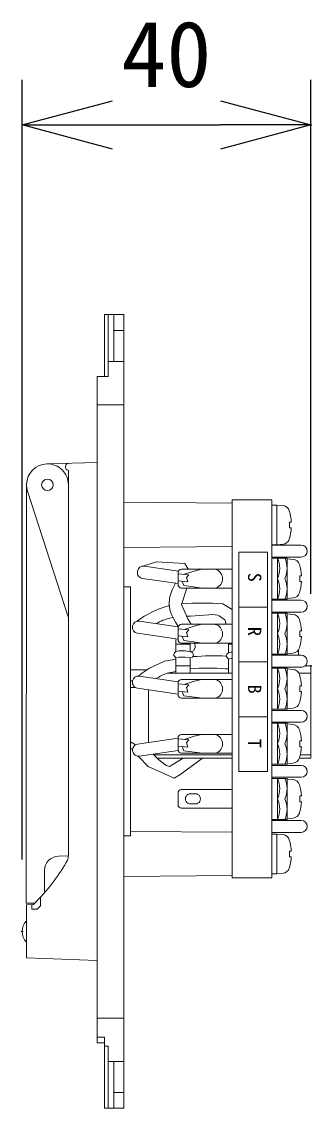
# Model space of a CAD drawing. Units: millimetres, scale not verified. Extents: x -63 to 62, y -56 to 57.
# Drawn here: x 11.43 to 19.45, y 3.54 to 33.66 of the extents above; entities that cross this region are included whole.
import ezdxf
from ezdxf.enums import TextEntityAlignment as Align

# ---------------------------------------------------------------- set-up
doc = ezdxf.new("R2010")
doc.units = ezdxf.units.MM
doc.header["$LTSCALE"] = 0.125
doc.header["$PDMODE"] = 32
doc.header["$PDSIZE"] = 0.025
for name, color, linetype in [('0-0_0', 7, 'Continuous'), ('0-1_Defpoints', 7, 'Continuous'), ('0-6_SUNPO', 7, 'Continuous')]:
    doc.layers.add(name, color=color, linetype=linetype)
doc.layers.add('0-2_GAIKEI', color=1, linetype='Continuous', lineweight=18)
doc.styles.add('ＭＳ ゴシック', font='')
doc.styles.get('ＭＳ ゴシック').set_extended_font_data('MS Gothic')

# ---------------------------------------------------------------- blocks, each defined once
blk = doc.blocks.new('_Open30')
at = {"layer": '0-0_0'}
blk.add_line((0, 0), (-1, 0), dxfattribs=at)
blk.add_lwpolyline([(-1, 0.26795), (0, 0), (-1, -0.26795)], dxfattribs=at)
blk = doc.blocks.new('D1')
at = {"layer": '0-1_Defpoints'}
for p in [(83.9409, 344.2918), (83.9409, 329.2952), (75.9409, 321.9352)]:
    blk.add_point(p, dxfattribs=at)
at = {"layer": '0-6_SUNPO'}
for p, q in [((75.9409, 323.9352), (75.9409, 345.5418)), ((83.9409, 331.2952), (83.9409, 345.5418)), ((78.4409, 344.2918), (81.4409, 344.2918))]:
    blk.add_line(p, q, dxfattribs=at)
at = {"layer": '0-6_SUNPO', "xscale": 2.5, "yscale": 2.5, "rotation": 180}
blk.add_blockref('_Open30', (75.9409, 344.2918), dxfattribs=at)
at = {"layer": '0-6_SUNPO', "xscale": 2.5, "yscale": 2.5}
blk.add_blockref('_Open30', (83.9409, 344.2918), dxfattribs=at)
at = {"layer": '0-6_SUNPO', "style": 'ＭＳ ゴシック'}
blk.add_text('40', height=1.833, dxfattribs=at).set_placement((78.6909, 344.7918), align=Align.BOTTOM_LEFT)

msp = doc.modelspace()

# ---------------------------------------------------------------- linework, layer by layer
at = {"layer": '0-2_GAIKEI', "color": 7}
for p, q in [((14.2604, 25.5414), (13.7204, 25.5414)), ((13.7204, 25.5414), (13.7204, 23.8214)), ((14.2604, 25.5414), (14.2604, 3.5414)), ((13.5204, 23.8214), (13.8204, 23.8214)), ((13.5204, 23.8214), (13.5204, 5.3514)), ((13.5204, 21.4414), (12.1272, 21.4012)), ((11.5604, 20.822), (11.549, 9.2233)), ((17.2604, 20.3114), (14.2604, 20.3376)), ((17.2604, 20.4094), (17.2604, 9.9294)), ((18.3604, 20.4094), (17.2604, 20.4094)), ((18.3604, 20.4094), (18.3604, 9.9294)), ((18.5004, 20.2614), (18.3604, 20.2614)), ((18.5004, 20.2614), (18.6699, 20.2466)), ((18.8981, 19.7914), (18.8533, 19.7914)), ((18.8533, 19.7914), (18.8533, 19.6314)), ((18.8981, 19.6314), (18.8533, 19.6314)), ((18.5004, 19.1614), (18.3604, 19.1614)), ((19.1754, 19.1494), (18.3604, 19.1494)), ((18.5004, 19.1614), (18.6699, 19.1762)), ((19.1754, 18.8194), (18.3604, 18.8194)), ((18.7804, 18.7894), (18.3604, 18.7894)), ((18.7804, 18.7714), (18.9499, 18.7566)), ((19.1333, 18.3014), (19.1333, 18.1414)), ((19.1781, 18.3014), (19.1333, 18.3014)), ((19.1781, 18.1414), (19.1333, 18.1414)), ((18.7804, 17.6534), (18.3604, 17.6534)), ((19.1754, 17.6234), (18.3604, 17.6234)), ((18.7804, 17.6714), (18.9499, 17.6862)), ((19.1754, 17.2934), (18.3604, 17.2934)), ((18.7804, 17.2634), (18.3604, 17.2634)), ((18.7804, 17.2634), (18.7804, 16.1274)), ((18.7804, 17.2454), (18.9499, 17.2306)), ((19.1781, 16.6154), (19.1333, 16.6154)), ((19.1754, 16.0974), (18.3604, 16.0974)), ((19.1004, 16.0974), (19.1004, 16.2509)), ((19.4404, 15.8014), (19.2757, 15.8014)), ((19.4404, 13.2414), (19.4404, 15.8014)), ((18.7804, 13.0754), (18.3604, 13.0754)), ((19.1754, 13.0454), (18.3604, 13.0454)), ((18.7804, 13.0934), (18.9499, 13.1082)), ((19.4404, 13.2414), (19.1212, 13.2414)), ((19.1754, 12.7154), (18.3604, 12.7154)), ((18.7804, 12.6854), (18.3604, 12.6854)), ((18.7804, 12.6854), (18.7804, 11.5494)), ((18.7804, 12.6674), (18.9499, 12.6526)), ((19.1781, 12.0374), (19.1333, 12.0374)), ((18.7804, 11.5494), (18.3604, 11.5494)), ((19.1754, 11.5194), (18.3604, 11.5194)), ((18.7804, 11.5674), (18.9499, 11.5822)), ((19.1754, 11.1894), (18.3604, 11.1894)), ((18.5004, 11.1414), (18.3604, 11.1414)), ((18.5004, 11.1414), (18.6699, 11.1266)), ((18.8981, 10.6714), (18.8533, 10.6714)), ((18.8533, 10.6714), (18.8533, 10.5114)), ((18.8981, 10.5114), (18.8533, 10.5114)), ((17.2604, 9.9914), (14.2604, 9.9652)), ((18.5004, 10.0414), (18.3604, 10.0414)), ((18.5004, 10.0414), (18.6699, 10.0562)), ((18.3604, 9.9294), (17.2604, 9.9294)), ((11.549, 9.2233), (11.7873, 9.2231)), ((11.5604, 9.1814), (11.7524, 9.1881)), ((11.5604, 9.1814), (11.5604, 8.7414)), ((11.5604, 8.1414), (11.5604, 7.7098)), ((13.5204, 7.6414), (11.5604, 7.7098)), ((13.7204, 3.5414), (13.7204, 5.5164)), ((13.5204, 5.3514), (13.7204, 5.3514)), ((14.2604, 3.5414), (13.7204, 3.5414))]:
    msp.add_line(p, q, dxfattribs=at)
at = {"layer": '0-2_GAIKEI'}
for p, q in [((13.8204, 25.5414), (13.8204, 23.8214)), ((13.9804, 24.2414), (13.9804, 25.5414)), ((13.9804, 25.1014), (14.2604, 25.1014)), ((14.2604, 24.2414), (13.8204, 24.2414)), ((14.2604, 23.0414), (13.5204, 23.0414)), ((12.7204, 21.2209), (12.7204, 10.5569)), ((11.5604, 20.3414), (11.5604, 20.7686)), ((11.5886, 20.6427), (12.7168, 17.1589)), ((18.5004, 20.2614), (18.5004, 19.1614)), ((17.2604, 19.1114), (14.2604, 19.0852)), ((15.1619, 18.6892), (14.7819, 18.5675)), ((15.9449, 18.6384), (15.1619, 18.6892)), ((18.2441, 18.9533), (17.4441, 18.9533)), ((17.4441, 18.9533), (17.4441, 12.8733)), ((18.2441, 18.9533), (18.2441, 12.8733)), ((18.5204, 17.6534), (18.5204, 18.7894)), ((18.7804, 18.7894), (18.7804, 17.6534)), ((14.6397, 18.4322), (14.6367, 18.4125)), ((15.7716, 18.4273), (14.8211, 18.5666)), ((15.7604, 18.0614), (15.7604, 18.3814)), ((17.2604, 18.4814), (15.8604, 18.4814)), ((16.2084, 18.4314), (15.9304, 18.3422)), ((16.0445, 18.4846), (15.9449, 18.6384)), ((16.423, 18.4814), (16.2084, 18.4314)), ((15.7604, 18.0853), (14.7717, 18.2302)), ((15.6924, 18.0953), (15.6076, 17.9296)), ((15.7604, 18.3594), (16.0548, 18.3296)), ((15.7604, 18.1584), (16.0347, 18.1306)), ((15.8771, 18.1471), (15.9246, 18.0286)), ((16.0548, 18.3296), (15.9991, 18.2535)), ((15.9991, 18.2535), (16.0347, 18.1306)), ((14.2604, 17.9914), (14.4404, 17.9914)), ((14.4404, 11.0914), (14.4404, 17.9914)), ((15.5601, 17.812), (15.5241, 17.6762)), ((15.6076, 17.9296), (15.5601, 17.812)), ((16.0068, 17.9614), (15.8529, 17.5095)), ((17.2604, 17.9614), (15.8604, 17.9614)), ((15.9246, 18.0286), (16.4398, 17.9608)), ((15.5241, 17.6762), (15.5119, 17.52)), ((15.5119, 17.52), (15.5192, 17.4371)), ((15.8529, 17.5095), (16.0324, 17.1123)), ((17.0015, 17.5205), (17.2604, 17.3642)), ((15.4983, 17.4654), (15.5156, 17.4654)), ((15.5192, 17.4371), (15.5349, 17.3599)), ((15.5349, 17.3599), (15.5814, 17.2256)), ((15.5814, 17.2256), (15.6365, 17.1136)), ((15.9896, 17.1829), (16.1041, 17.1861)), ((16.1041, 17.1861), (16.3665, 17.2015)), ((16.3665, 17.2015), (16.6092, 17.2231)), ((16.6092, 17.2231), (16.7093, 17.2265)), ((16.7093, 17.2265), (16.7909, 17.2219)), ((16.7909, 17.2219), (16.8523, 17.2098)), ((16.8523, 17.2098), (16.9005, 17.1902)), ((16.9005, 17.1902), (16.9685, 17.1485)), ((18.2441, 17.4333), (17.4441, 17.4333)), ((18.5204, 16.1274), (18.5204, 17.2634)), ((14.5021, 16.9096), (14.4991, 16.8899)), ((15.7651, 16.8855), (14.6835, 17.044)), ((15.5322, 17.1271), (15.6193, 17.1458)), ((15.6365, 17.1136), (15.6915, 17.0188)), ((15.6915, 17.0188), (15.7398, 16.9391)), ((15.7398, 16.9391), (15.7674, 16.8921)), ((17.2604, 16.9554), (15.8604, 16.9554)), ((16.2084, 16.9054), (15.9304, 16.8162)), ((16.0324, 17.1123), (16.1222, 16.9554)), ((16.423, 16.9554), (16.2084, 16.9054)), ((16.9685, 17.1485), (17.0581, 17.0839)), ((17.0581, 17.0839), (17.0964, 16.9554)), ((15.7604, 16.5426), (14.6341, 16.7076)), ((15.7604, 16.5354), (15.7604, 16.8554)), ((15.7604, 16.8334), (16.0548, 16.8036)), ((15.7604, 16.6324), (16.0347, 16.6046)), ((15.8771, 16.6211), (15.9246, 16.5026)), ((16.0548, 16.8036), (15.9991, 16.7275)), ((15.9991, 16.7275), (16.0347, 16.6046)), ((15.7004, 16.5014), (15.7004, 16.2002)), ((15.7004, 16.4014), (16.1004, 16.4014)), ((17.2604, 16.4354), (15.8604, 16.4354)), ((15.9246, 16.5026), (16.4398, 16.4348)), ((16.1004, 16.4354), (16.1004, 16.1971)), ((16.2351, 16.3024), (16.1859, 16.2225)), ((16.2289, 16.4315), (16.2351, 16.3024)), ((17.1604, 16.1655), (17.1604, 16.4354)), ((17.1604, 16.4014), (17.2604, 16.4014)), ((15.7004, 15.9902), (15.3872, 15.937)), ((15.6599, 16.1664), (15.6383, 16.1111)), ((15.6383, 16.1111), (15.7004, 16.0281)), ((15.7004, 16.2002), (15.6599, 16.1664)), ((15.7798, 16.2186), (15.7004, 16.2002)), ((15.7798, 16.045), (15.7004, 16.0266)), ((15.7004, 16.0281), (15.7004, 15.6014)), ((15.9582, 16.2217), (15.7798, 16.2186)), ((15.9582, 16.0481), (15.7798, 16.045)), ((16.1004, 16.1971), (15.9582, 16.2217)), ((16.1004, 16.0235), (15.9582, 16.0481)), ((16.1004, 16.1971), (16.1613, 16.1725)), ((16.1551, 16.0342), (16.1004, 16.025)), ((16.1004, 16.025), (16.1004, 15.6014)), ((16.1859, 16.2225), (16.1223, 16.1913)), ((16.192, 16.1049), (16.1551, 16.0342)), ((16.1613, 16.1725), (16.192, 16.1049)), ((17.115, 16.1304), (17.0935, 16.0751)), ((17.0935, 16.0751), (17.1555, 15.9921)), ((17.1555, 16.1642), (17.115, 16.1304)), ((17.235, 16.1826), (17.1555, 16.1642)), ((17.235, 16.0091), (17.1555, 15.9906)), ((17.1604, 15.6014), (17.1604, 15.9919)), ((17.2604, 16.1864), (17.235, 16.1826)), ((17.2604, 16.0128), (17.235, 16.0091)), ((18.7804, 16.1274), (18.3604, 16.1274)), ((18.7804, 16.1454), (18.9499, 16.1602)), ((14.4404, 15.6914), (14.8904, 15.6914)), ((14.972, 15.7445), (14.7461, 15.5918)), ((15.3872, 15.937), (14.972, 15.7445)), ((15.7004, 15.8014), (16.1004, 15.8014)), ((17.0802, 15.7262), (17.1604, 15.7221)), ((18.2441, 15.9133), (17.4441, 15.9133)), ((19.1754, 15.7674), (18.3604, 15.7674)), ((18.7804, 15.7374), (18.3604, 15.7374)), ((18.5204, 14.6014), (18.5204, 15.7374)), ((18.7804, 14.6014), (18.7804, 15.7374)), ((18.7804, 15.7194), (18.9499, 15.7046)), ((14.5029, 15.3914), (14.4404, 15.3914)), ((14.5021, 15.3867), (14.4991, 15.367)), ((14.7461, 15.5918), (14.6598, 15.5228)), ((15.7651, 15.3626), (14.6835, 15.5211)), ((15.4566, 15.5994), (15.7004, 15.6483)), ((15.4674, 15.6014), (17.2604, 15.6014)), ((17.2604, 15.4294), (15.8604, 15.4294)), ((16.2084, 15.3794), (15.9304, 15.2902)), ((16.423, 15.4294), (16.2084, 15.3794)), ((19.1121, 15.6014), (19.4404, 15.6014)), ((14.5829, 15.2014), (14.4404, 15.2014)), ((15.7604, 15.0197), (14.6341, 15.1847)), ((14.9404, 13.6777), (14.9404, 15.1398)), ((15.7604, 15.0094), (15.7604, 15.3294)), ((15.7604, 15.3074), (16.0548, 15.2776)), ((15.7604, 15.1064), (16.0347, 15.0786)), ((15.8771, 15.0951), (15.9246, 14.9766)), ((16.0548, 15.2776), (15.9991, 15.2015)), ((15.9991, 15.2015), (16.0347, 15.0786)), ((19.1781, 15.2494), (19.1333, 15.2494)), ((19.1333, 15.2494), (19.1333, 15.0894)), ((19.1781, 15.0894), (19.1333, 15.0894)), ((17.2604, 14.9094), (15.8604, 14.9094)), ((15.9246, 14.9766), (16.4398, 14.9088)), ((18.7804, 14.6014), (18.3604, 14.6014)), ((19.1754, 14.5714), (18.3604, 14.5714)), ((18.7804, 14.6194), (18.9499, 14.6342)), ((18.2441, 14.3933), (17.4441, 14.3933)), ((19.1754, 14.2414), (18.3604, 14.2414)), ((18.7804, 14.2114), (18.3604, 14.2114)), ((18.5204, 13.0754), (18.5204, 14.2114)), ((18.7804, 14.2114), (18.7804, 13.0754)), ((18.7804, 14.1934), (18.9499, 14.1786)), ((17.2604, 13.9034), (15.8604, 13.9034)), ((16.423, 13.9034), (16.2084, 13.8534)), ((14.5851, 13.6163), (14.4404, 13.7014)), ((15.763, 13.7982), (14.6367, 13.6332)), ((15.7604, 13.4834), (15.7604, 13.8034)), ((15.7604, 13.7814), (16.0548, 13.7516)), ((15.7604, 13.5804), (16.0347, 13.5526)), ((15.8771, 13.5691), (15.9246, 13.4506)), ((16.2084, 13.8534), (15.9304, 13.7642)), ((16.0548, 13.7516), (15.9991, 13.6755)), ((15.9991, 13.6755), (16.0347, 13.5526)), ((19.1333, 13.7234), (19.1333, 13.5634)), ((19.1781, 13.7234), (19.1333, 13.7234)), ((19.1781, 13.5634), (19.1333, 13.5634)), ((14.4404, 13.5014), (14.5021, 13.5014)), ((14.5017, 13.4509), (14.5047, 13.4311)), ((14.6629, 13.2951), (14.9296, 13.0122)), ((15.7676, 13.4553), (14.6861, 13.2968)), ((15.0697, 13.353), (15.2086, 13.2172)), ((17.2604, 13.3414), (15.0808, 13.3414)), ((17.2604, 13.3834), (15.8604, 13.3834)), ((15.9246, 13.4506), (16.4398, 13.3828)), ((19.4404, 13.3414), (19.1474, 13.3414)), ((14.9296, 13.0122), (15.6483, 12.695)), ((17.2604, 13.2414), (15.1822, 13.2414)), ((15.2086, 13.2172), (15.3697, 13.0893)), ((15.3697, 13.0893), (15.4423, 13.0462)), ((15.4423, 13.0462), (15.4991, 13.0222)), ((15.4991, 13.0222), (15.5303, 13.0153)), ((15.5303, 13.0153), (15.5334, 13.0152)), ((15.5334, 13.0152), (15.5429, 13.0202)), ((15.5429, 13.0202), (15.5714, 13.0379)), ((15.5714, 13.0379), (15.6134, 13.0665)), ((15.6134, 13.0665), (15.9035, 13.2414)), ((15.8067, 12.7868), (16.4402, 13.2414)), ((15.6483, 12.695), (15.8067, 12.7868)), ((18.2441, 12.8733), (17.4441, 12.8733)), ((18.5204, 11.5494), (18.5204, 12.6854)), ((17.2604, 12.3774), (15.8604, 12.3774)), ((15.7604, 11.9574), (15.7604, 12.2774)), ((16.1026, 12.2574), (16.2426, 12.2574)), ((17.2604, 11.8574), (15.8604, 11.8574)), ((16.1026, 11.9774), (16.2426, 11.9774)), ((17.2604, 11.1914), (14.4404, 11.216)), ((14.2604, 11.0914), (14.4404, 11.0914)), ((18.5004, 11.1414), (18.5004, 10.0414)), ((12.4464, 10.5318), (12.7204, 10.5414)), ((12.0604, 10.1321), (12.0604, 9.5186)), ((11.9492, 9.3935), (11.949, 9.1584)), ((11.709, 9.1866), (11.7089, 9.0632)), ((11.8534, 9.063), (11.7089, 9.0632)), ((11.8534, 9.063), (11.9535, 9.1629)), ((11.5604, 8.7414), (11.5604, 8.1414)), ((14.2604, 6.0414), (13.5204, 6.0414)), ((13.5204, 5.5164), (13.7204, 5.5164)), ((13.7204, 5.2614), (13.8204, 5.2614)), ((13.8204, 3.5414), (13.8204, 5.2614)), ((14.2604, 4.8414), (13.8204, 4.8414)), ((13.9804, 4.8414), (13.9804, 3.5414)), ((13.9804, 3.9814), (14.2604, 3.9814))]:
    msp.add_line(p, q, dxfattribs=at)
at = {"layer": '0-2_GAIKEI', "color": 7}
for points in [[(19.1781, 16.7754), (19.1333, 16.7754), (19.1333, 16.6154)], [(19.1781, 12.1974), (19.1333, 12.1974), (19.1333, 12.0374)]]:
    msp.add_lwpolyline(points, dxfattribs=at)
at = {"layer": '0-2_GAIKEI'}
msp.add_circle((12.1404, 20.8214), 0.16, dxfattribs=at)
at = {"layer": '0-2_GAIKEI', "color": 7}
for centre, radius, start, end in [((12.1404, 20.8214), 0.58, 91.29542, 178.60865), ((18.6524, 20.0473), 0.2, 16.25703, 85), ((17.5004, 19.7114), 1.4, 3.27583, 16.25703), ((17.5004, 19.7114), 1.4, 343.74297, 356.72417), ((18.6524, 19.3755), 0.2, 275, 343.74297), ((19.1754, 18.9844), 0.165, 270, 90), ((18.9324, 18.5573), 0.2, 16.25703, 85), ((17.7804, 18.2214), 1.4, 3.27583, 16.25703), ((17.7804, 18.2214), 1.4, 343.74297, 356.72417), ((18.9324, 17.8855), 0.2, 275, 343.74297), ((19.1754, 17.4584), 0.165, 270, 90), ((18.9324, 17.0313), 0.2, 16.25703, 85), ((17.7804, 16.6954), 1.4, 3.27583, 16.25703), ((17.7804, 16.6954), 1.4, 343.74297, 356.72417), ((19.1754, 15.9324), 0.165, 305.12568, 90), ((18.9324, 13.3075), 0.2, 275, 343.74297), ((19.1754, 12.8804), 0.165, 270, 90), ((18.9324, 12.4533), 0.2, 16.25703, 85), ((17.7804, 12.1174), 1.4, 3.27583, 16.25703), ((17.7804, 12.1174), 1.4, 343.74297, 356.72417), ((18.9324, 11.7815), 0.2, 275, 343.74297), ((19.1754, 11.3544), 0.165, 270, 90), ((18.6524, 10.9273), 0.2, 16.25703, 85), ((17.5004, 10.5914), 1.4, 3.27583, 16.25703), ((17.5004, 10.5914), 1.4, 343.74297, 356.72417), ((18.6524, 10.2555), 0.2, 275, 343.74297), ((7.5204, 13.4414), 6, 314.85591, 315.32797), ((11.8754, 8.4414), 0.435, 136.39718, 223.60282)]:
    msp.add_arc(centre, radius, start, end, dxfattribs=at)
at = {"layer": '0-2_GAIKEI'}
for centre, radius, start, end in [((12.1404, 20.8214), 0.58, 359.94385, 91.29542), ((12.7404, 21.3189), 0.1, 91.65074, 258.46304), ((12.1404, 20.8214), 0.58, 178.60865, 197.94385), ((17.8783, 18.5054), 0.7021, 336.14136, 23.85864), ((18.0783, 18.5054), 0.7021, 336.14136, 23.85864), ((14.7949, 18.3885), 0.16, 171.39619, 261.66378), ((14.7979, 18.4083), 0.16, 81.66378, 171.39619), ((15.8604, 18.3814), 0.1, 90, 180), ((16.7236, 18.2199), 0.2703, 286.98605, 75.25469), ((17.8783, 17.9374), 0.7021, 336.14136, 23.85864), ((18.0783, 17.9374), 0.7021, 336.14136, 23.85864), ((15.8604, 18.0614), 0.1, 180, 270), ((16.4051, 10.0207), 7.5234, 85.45324, 94.17127), ((16.1189, 15.0599), 2.4843, 104.46563, 127.14128), ((17.8783, 16.9794), 0.7021, 336.14136, 23.85864), ((18.0783, 16.9794), 0.7021, 336.14136, 23.85864), ((14.6573, 16.8659), 0.16, 171.39619, 261.66378), ((14.6603, 16.8857), 0.16, 81.66378, 171.39619), ((15.8143, 15.8773), 1.2813, 102.7169, 121.0383), ((15.8604, 16.8554), 0.1, 90, 180), ((16.7236, 16.6939), 0.2703, 286.98605, 75.25469), ((17.8783, 16.4114), 0.7021, 336.14136, 23.85864), ((18.0783, 16.4114), 0.7021, 336.14136, 23.85864), ((15.9004, 16.5014), 0.2, 165.79356, 180), ((15.8604, 16.5354), 0.1, 180, 270), ((18.9324, 16.3595), 0.2, 275, 343.74297), ((16.758, 9.0635), 7.0196, 87.26068, 94.72679), ((16.6189, 10.096), 5.649, 85.31607, 95.26614), ((17.8783, 15.4534), 0.7021, 336.14136, 23.85864), ((18.0783, 15.4534), 0.7021, 336.14136, 23.85864), ((18.9324, 15.5053), 0.2, 16.25703, 85), ((19.1754, 15.9324), 0.165, 270, 305.12568), ((14.6573, 15.343), 0.16, 171.39619, 261.66378), ((14.6603, 15.3628), 0.16, 81.66378, 171.39619), ((15.9673, 14.1597), 1.5276, 109.5291, 122.20246), ((15.8604, 15.3294), 0.1, 90, 180), ((16.7236, 15.1679), 0.2703, 286.98605, 75.25469), ((17.7804, 15.1694), 1.4, 3.27583, 16.25703), ((17.8783, 14.8854), 0.7021, 336.14136, 23.85864), ((18.0783, 14.8854), 0.7021, 336.14136, 23.85864), ((17.7804, 15.1694), 1.4, 343.74297, 356.72417), ((15.8604, 15.0094), 0.1, 180, 270), ((18.9324, 14.8335), 0.2, 275, 343.74297), ((19.1754, 14.4064), 0.165, 270, 90), ((17.8783, 13.9274), 0.7021, 336.14136, 23.85864), ((18.0783, 13.9274), 0.7021, 336.14136, 23.85864), ((18.9324, 13.9793), 0.2, 16.25703, 85), ((15.8604, 13.8034), 0.1, 90, 180), ((16.7236, 13.6419), 0.2703, 286.98605, 75.25469), ((17.7804, 13.6434), 1.4, 3.27583, 16.25703), ((14.6599, 13.4749), 0.16, 98.33622, 188.60381), ((17.8783, 13.3594), 0.7021, 336.14136, 23.85864), ((18.0783, 13.3594), 0.7021, 336.14136, 23.85864), ((17.7804, 13.6434), 1.4, 343.74297, 356.72417), ((14.6629, 13.4551), 0.16, 188.60381, 278.33622), ((15.8604, 13.4834), 0.1, 180, 270), ((17.8783, 12.4014), 0.7021, 336.14136, 23.85864), ((18.0783, 12.4014), 0.7021, 336.14136, 23.85864), ((15.8604, 12.2774), 0.1, 90, 180), ((16.1026, 12.1174), 0.14, 90, 270.00006), ((16.2426, 12.1174), 0.14, 270, 90.00048), ((17.8783, 11.8334), 0.7021, 336.14136, 23.85864), ((18.0783, 11.8334), 0.7021, 336.14136, 23.85864), ((15.8604, 11.9574), 0.1, 180, 270), ((12.3204, 10.5573), 0.4, 328.94111, 359.94385), ((7.5204, 13.4414), 6, 315.32797, 328.99728), ((12.4604, 10.1321), 0.4, 92, 180)]:
    msp.add_arc(centre, radius, start, end, dxfattribs=at)

# ---------------------------------------------------------------- block references
at = {"layer": '0-6_SUNPO'}
msp.add_blockref('D1', (-64.5005, -313.4938), dxfattribs=at)

# ---------------------------------------------------------------- texts
at = {"layer": '0-2_GAIKEI', "color": 7, "style": 'ＭＳ ゴシック'}
for s, p in [('S', (17.5904, 18.3846)), ('R', (17.5904, 16.8846)), ('B', (17.5904, 15.2846)), ('T', (17.5904, 13.7846))]:
    msp.add_text(s, height=0.3666, rotation=270, dxfattribs=at).set_placement(p, align=Align.BOTTOM_LEFT)

doc.saveas('drawing.dxf')
